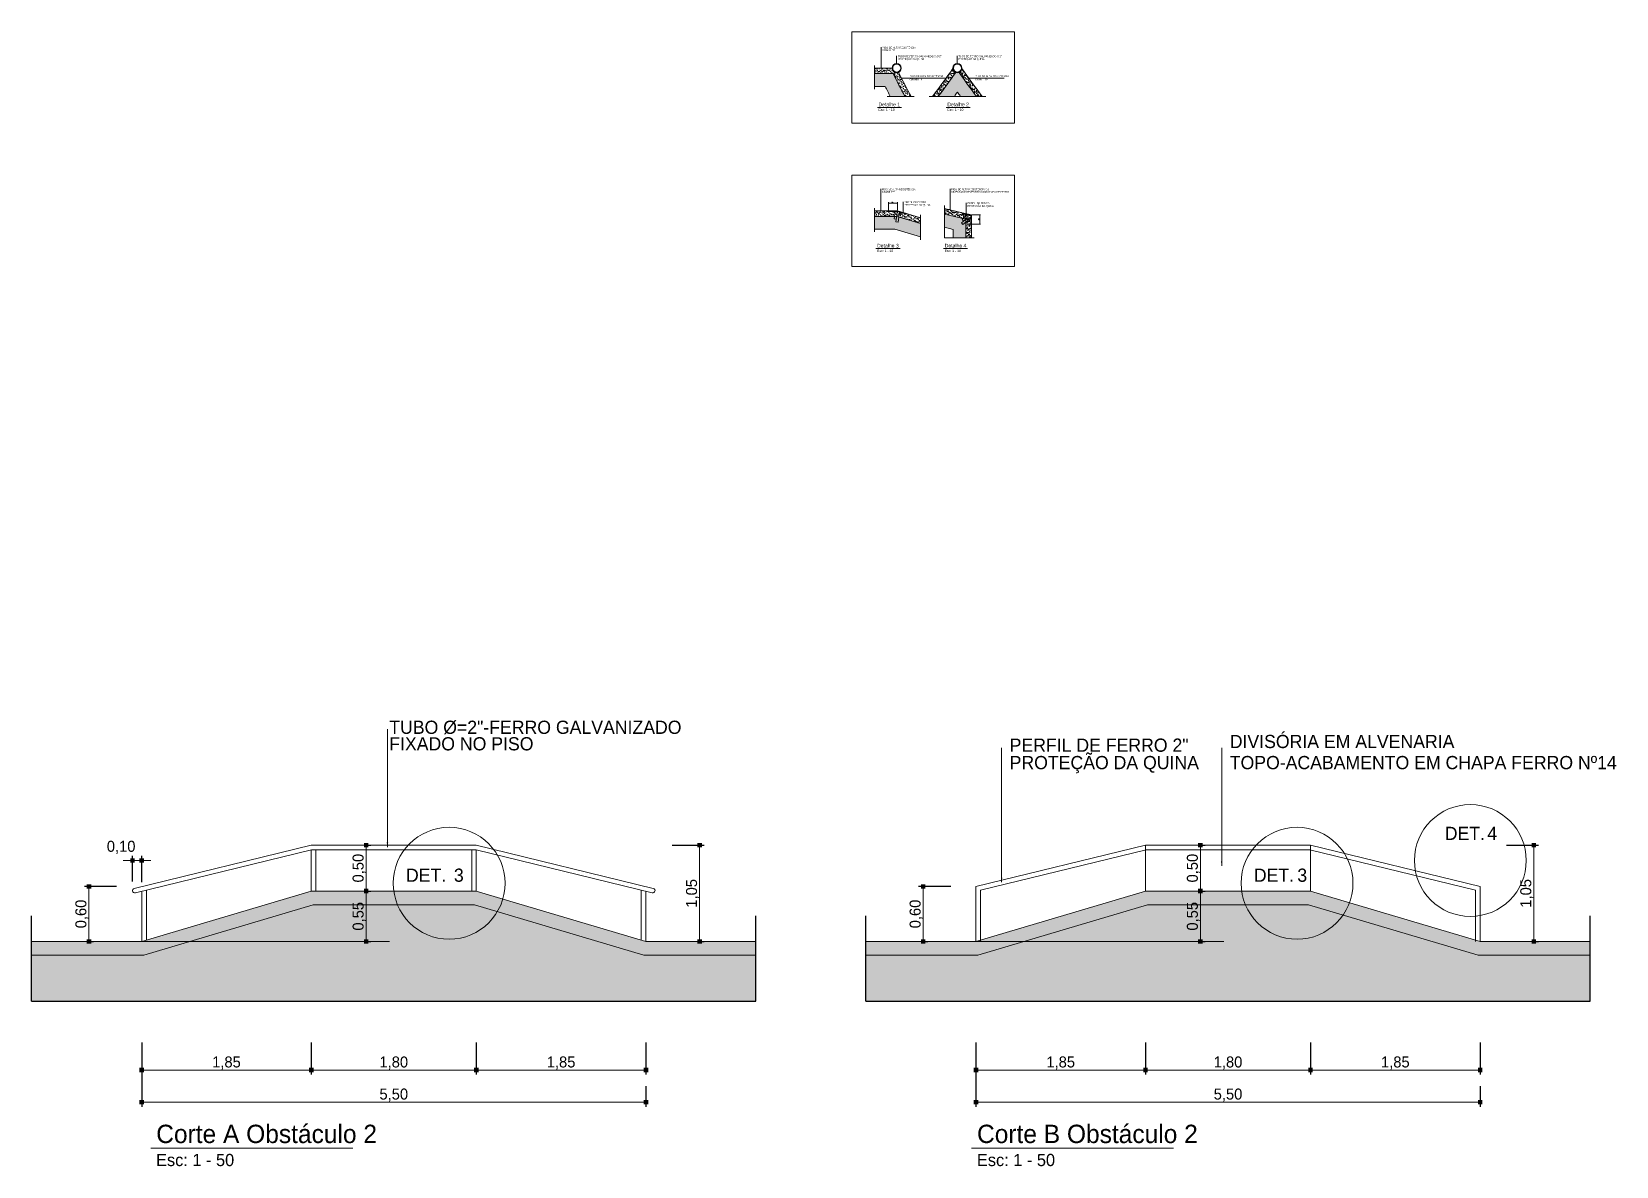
# Model space of a CAD drawing. Header units: millimetres. Extents: x 3006 to 6000, y 1661 to 3774.
# Drawn here: x 4133.04 to 4150.33, y 1912.71 to 1925.08 of the extents above; entities that cross this region are included whole.
import ezdxf

# ---------------------------------------------------------------- set-up
doc = ezdxf.new("R2010")
doc.units = ezdxf.units.MM
doc.header["$LTSCALE"] = 10
for name, color, linetype, lineweight in [('.10', 200, 'Continuous', 9), ('.10 ultra fina', 240, 'Continuous', 5), ('.15', 150, 'Continuous', 15), ('.30', 50, 'Continuous', 30), ('COTAS', 230, 'Continuous', 15)]:
    doc.layers.add(name, color=color, linetype=linetype, lineweight=lineweight)
doc.layers.add('.20 hachura', color=185, linetype='Continuous')
doc.layers.add('Escrita', color=34, linetype='Continuous')
doc.layers.add('Verde', color=7, linetype='Continuous', true_color=0x136734)
doc.styles.add('60-5', font='SIMPLEX.shx', dxfattribs={"height": 0.0075})
doc.styles.add('Texto Wilian', font='himalaya.ttf')
doc.dimstyles.new('Cota 1-75 Exter WMJ', dxfattribs={"dimtxt": 0.12, "dimasz": 0.05, "dimexe": 0.05, "dimexo": 0.1, "dimgap": 0.002, "dimtad": 1, "dimzin": 1, "dimtxsty": 'Texto Wilian', "dimblk": 'BOXFILLED', "dimcen": 2.5, "dimclrd": 230, "dimclre": 230, "dimclrt": 104, "dimazin": 0, "dimtfac": 1, "dimtix": 1, "dimtmove": 0, "dimatfit": 3, "dimfxl": 0.3, "dimfxlon": 1, "dimlwd": 20, "dimarcsym": 1})
pattern_1 = [(37.5, (3992.764727, 1820.6008), (-0.0009600188, 0.0293647942), [0, -0.0231648, 0, -0.025908, 0, -0.024765]), (7.5, (3992.764727, 1820.6008), (0.026971397, 0.043009506), [0, -0.0124968, 0, -0.0208788, 0, -0.008001]), (327.5, (3992.745981, 1820.6008), (0.0474595422, 8.6231e-05), [0, -0.00762, 0, -0.027432, 0, -0.035814]), (317.5, (3992.74598, 1820.6008), (0.045813387, 0.013375759), [0, -0.00381, 0, -0.0179832, 0, -0.020574])]

# ---------------------------------------------------------------- blocks, each defined once
blk = doc.blocks.new('_BoxFilled')
at = {"color": 0, "linetype": 'ByBlock', "lineweight": -2}
blk.add_line((-0.5, 0), (-1, 0), dxfattribs=at)
at = {"color": 0, "linetype": 'ByBlock'}
blk.add_solid([(-0.5, 0.5), (0.5, 0.5), (-0.5, -0.5), (0.5, -0.5)], dxfattribs=at)
blk = doc.blocks.new('*D659')
at = {"layer": 'COTAS', "color": 230, "lineweight": -2, "transparency": 16777216}
for p, q in [((4136.092, 1914.06), (4136.092, 1913.71)), ((4137.892, 1914.06), (4137.892, 1913.71))]:
    blk.add_line(p, q, dxfattribs=at)
at = {"layer": 'COTAS', "color": 230, "linetype": 'Continuous', "lineweight": 20, "transparency": 16777216}
blk.add_line((4136.142, 1913.76), (4137.842, 1913.76), dxfattribs=at)
at = {"layer": 'Defpoints', "color": 0, "transparency": 16777216}
for p in [(4136.092, 1915.712), (4137.892, 1915.712), (4137.892, 1913.76)]:
    blk.add_point(p, dxfattribs=at)
at = {"layer": 'COTAS', "color": 230, "lineweight": 20, "transparency": 16777216, "xscale": 0.05, "yscale": 0.05, "zscale": 0.05, "rotation": 180}
blk.add_blockref('_BoxFilled', (4136.092, 1913.76), dxfattribs=at)
at = {"layer": 'COTAS', "color": 230, "lineweight": 20, "transparency": 16777216, "xscale": 0.05, "yscale": 0.05, "zscale": 0.05}
blk.add_blockref('_BoxFilled', (4137.892, 1913.76), dxfattribs=at)
at = {"layer": 'COTAS', "color": 104, "transparency": 16777216, "insert": (4136.992, 1913.837), "char_height": 0.12, "attachment_point": 5, "style": 'Texto Wilian'}
blk.add_mtext('1,80', dxfattribs=at)
blk = doc.blocks.new('*D660')
at = {"layer": 'COTAS', "color": 230, "lineweight": -2, "transparency": 16777216}
for p, q in [((4134.242, 1914.06), (4134.242, 1913.71)), ((4136.092, 1914.06), (4136.092, 1913.71))]:
    blk.add_line(p, q, dxfattribs=at)
at = {"layer": 'COTAS', "color": 230, "linetype": 'Continuous', "lineweight": 20, "transparency": 16777216}
blk.add_line((4134.292, 1913.76), (4136.042, 1913.76), dxfattribs=at)
at = {"layer": 'Defpoints', "color": 0, "transparency": 16777216}
for p in [(4136.092, 1915.712), (4134.242, 1915.162), (4136.092, 1913.76)]:
    blk.add_point(p, dxfattribs=at)
at = {"layer": 'COTAS', "color": 230, "lineweight": 20, "transparency": 16777216, "xscale": 0.05, "yscale": 0.05, "zscale": 0.05, "rotation": 180}
blk.add_blockref('_BoxFilled', (4134.242, 1913.76), dxfattribs=at)
at = {"layer": 'COTAS', "color": 230, "lineweight": 20, "transparency": 16777216, "xscale": 0.05, "yscale": 0.05, "zscale": 0.05}
blk.add_blockref('_BoxFilled', (4136.092, 1913.76), dxfattribs=at)
at = {"layer": 'COTAS', "color": 104, "transparency": 16777216, "insert": (4135.167, 1913.837), "char_height": 0.12, "attachment_point": 5, "style": 'Texto Wilian'}
blk.add_mtext('1,85', dxfattribs=at)
blk = doc.blocks.new('*D661')
at = {"layer": 'COTAS', "color": 230, "lineweight": -2, "transparency": 16777216}
for p, q in [((4137.892, 1914.06), (4137.892, 1913.71)), ((4139.742, 1914.06), (4139.742, 1913.71))]:
    blk.add_line(p, q, dxfattribs=at)
at = {"layer": 'COTAS', "color": 230, "linetype": 'Continuous', "lineweight": 20, "transparency": 16777216}
blk.add_line((4139.692, 1913.76), (4137.942, 1913.76), dxfattribs=at)
at = {"layer": 'Defpoints', "color": 0, "transparency": 16777216}
for p in [(4137.892, 1915.712), (4139.742, 1915.162), (4137.892, 1913.76)]:
    blk.add_point(p, dxfattribs=at)
at = {"layer": 'COTAS', "color": 230, "lineweight": 20, "transparency": 16777216, "xscale": 0.05, "yscale": 0.05, "zscale": 0.05, "rotation": 180}
blk.add_blockref('_BoxFilled', (4137.892, 1913.76), dxfattribs=at)
at = {"layer": 'COTAS', "color": 230, "lineweight": 20, "transparency": 16777216, "xscale": 0.05, "yscale": 0.05, "zscale": 0.05}
blk.add_blockref('_BoxFilled', (4139.742, 1913.76), dxfattribs=at)
at = {"layer": 'COTAS', "color": 104, "transparency": 16777216, "insert": (4138.817, 1913.837), "char_height": 0.12, "attachment_point": 5, "style": 'Texto Wilian'}
blk.add_mtext('1,85', dxfattribs=at)
blk = doc.blocks.new('*D662')
at = {"layer": 'COTAS', "color": 230, "lineweight": -2, "transparency": 16777216}
for p, q in [((4134.242, 1913.71), (4134.242, 1913.36)), ((4139.742, 1913.585), (4139.742, 1913.36))]:
    blk.add_line(p, q, dxfattribs=at)
at = {"layer": 'COTAS', "color": 230, "linetype": 'Continuous', "lineweight": 20, "transparency": 16777216}
blk.add_line((4134.292, 1913.41), (4139.692, 1913.41), dxfattribs=at)
at = {"layer": 'Defpoints', "color": 0, "transparency": 16777216}
for p in [(4134.242, 1915.162), (4139.742, 1913.685), (4139.742, 1913.41)]:
    blk.add_point(p, dxfattribs=at)
at = {"layer": 'COTAS', "color": 230, "lineweight": 20, "transparency": 16777216, "xscale": 0.05, "yscale": 0.05, "zscale": 0.05, "rotation": 180}
blk.add_blockref('_BoxFilled', (4134.242, 1913.41), dxfattribs=at)
at = {"layer": 'COTAS', "color": 230, "lineweight": 20, "transparency": 16777216, "xscale": 0.05, "yscale": 0.05, "zscale": 0.05}
blk.add_blockref('_BoxFilled', (4139.742, 1913.41), dxfattribs=at)
at = {"layer": 'COTAS', "color": 104, "transparency": 16777216, "insert": (4136.992, 1913.487), "char_height": 0.12, "attachment_point": 5, "style": 'Texto Wilian'}
blk.add_mtext('5,50', dxfattribs=at)
blk = doc.blocks.new('*D663')
at = {"layer": 'COTAS', "color": 230, "lineweight": -2, "transparency": 16777216}
for p, q in [((4133.967, 1915.762), (4133.617, 1915.762)), ((4133.667, 1915.162), (4133.717, 1915.162))]:
    blk.add_line(p, q, dxfattribs=at)
at = {"layer": 'COTAS', "color": 230, "linetype": 'Continuous', "lineweight": 20, "transparency": 16777216}
blk.add_line((4133.667, 1915.212), (4133.667, 1915.712), dxfattribs=at)
at = {"layer": 'Defpoints', "color": 0, "transparency": 16777216}
for p in [(4133.667, 1915.762), (4134.242, 1915.762), (4133.667, 1915.162)]:
    blk.add_point(p, dxfattribs=at)
at = {"layer": 'COTAS', "color": 230, "lineweight": 20, "transparency": 16777216, "xscale": 0.05, "yscale": 0.05, "zscale": 0.05}
for p, rotation in [((4133.667, 1915.762), 90), ((4133.667, 1915.162), 270)]:
    blk.add_blockref('_BoxFilled', p, dxfattribs=dict(at, rotation=rotation))
at = {"layer": 'COTAS', "color": 104, "transparency": 16777216, "insert": (4133.59, 1915.462), "char_height": 0.12, "attachment_point": 5, "rotation": 90, "style": 'Texto Wilian'}
blk.add_mtext('0,60', dxfattribs=at)
blk = doc.blocks.new('*D664')
at = {"layer": 'COTAS', "color": 230, "lineweight": -2, "transparency": 16777216}
for p, q in [((4136.691, 1916.212), (4136.741, 1916.212)), ((4136.691, 1915.712), (4136.741, 1915.712))]:
    blk.add_line(p, q, dxfattribs=at)
at = {"layer": 'COTAS', "color": 230, "linetype": 'Continuous', "lineweight": 20, "transparency": 16777216}
blk.add_line((4136.691, 1915.762), (4136.691, 1916.162), dxfattribs=at)
at = {"layer": 'Defpoints', "color": 0, "transparency": 16777216}
for p in [(4136.691, 1916.212), (4136.691, 1916.212), (4136.691, 1915.712)]:
    blk.add_point(p, dxfattribs=at)
at = {"layer": 'COTAS', "color": 230, "lineweight": 20, "transparency": 16777216, "xscale": 0.05, "yscale": 0.05, "zscale": 0.05}
for p, rotation in [((4136.691, 1916.212), 90), ((4136.691, 1915.712), 270)]:
    blk.add_blockref('_BoxFilled', p, dxfattribs=dict(at, rotation=rotation))
at = {"layer": 'COTAS', "color": 104, "transparency": 16777216, "insert": (4136.614, 1915.962), "char_height": 0.12, "attachment_point": 5, "rotation": 90, "style": 'Texto Wilian'}
blk.add_mtext('0,50', dxfattribs=at)
blk = doc.blocks.new('*D665')
at = {"layer": 'COTAS', "color": 230, "lineweight": -2, "transparency": 16777216}
for p, q in [((4136.691, 1915.712), (4136.741, 1915.712)), ((4136.691, 1915.162), (4136.741, 1915.162))]:
    blk.add_line(p, q, dxfattribs=at)
at = {"layer": 'COTAS', "color": 230, "linetype": 'Continuous', "lineweight": 20, "transparency": 16777216}
blk.add_line((4136.691, 1915.662), (4136.691, 1915.212), dxfattribs=at)
at = {"layer": 'Defpoints', "color": 0, "transparency": 16777216}
for p in [(4136.691, 1915.712), (4136.691, 1915.162), (4136.691, 1915.162)]:
    blk.add_point(p, dxfattribs=at)
at = {"layer": 'COTAS', "color": 230, "lineweight": 20, "transparency": 16777216, "xscale": 0.05, "yscale": 0.05, "zscale": 0.05}
for p, rotation in [((4136.691, 1915.712), 90), ((4136.691, 1915.162), 270)]:
    blk.add_blockref('_BoxFilled', p, dxfattribs=dict(at, rotation=rotation))
at = {"layer": 'COTAS', "color": 104, "transparency": 16777216, "insert": (4136.614, 1915.437), "char_height": 0.12, "attachment_point": 5, "rotation": 90, "style": 'Texto Wilian'}
blk.add_mtext('0,55', dxfattribs=at)
blk = doc.blocks.new('*D666')
at = {"layer": 'COTAS', "color": 230, "lineweight": -2, "transparency": 16777216}
for p, q in [((4140.028, 1916.212), (4140.378, 1916.212)), ((4140.328, 1915.162), (4140.378, 1915.162))]:
    blk.add_line(p, q, dxfattribs=at)
at = {"layer": 'COTAS', "color": 230, "linetype": 'Continuous', "lineweight": 20, "transparency": 16777216}
blk.add_line((4140.328, 1916.162), (4140.328, 1915.212), dxfattribs=at)
at = {"layer": 'Defpoints', "color": 0, "transparency": 16777216}
for p in [(4138.267, 1916.212), (4140.328, 1915.162), (4140.328, 1915.162)]:
    blk.add_point(p, dxfattribs=at)
at = {"layer": 'COTAS', "color": 230, "lineweight": 20, "transparency": 16777216, "xscale": 0.05, "yscale": 0.05, "zscale": 0.05}
for p, rotation in [((4140.328, 1916.212), 90), ((4140.328, 1915.162), 270)]:
    blk.add_blockref('_BoxFilled', p, dxfattribs=dict(at, rotation=rotation))
at = {"layer": 'COTAS', "color": 104, "transparency": 16777216, "insert": (4140.251, 1915.687), "char_height": 0.12, "attachment_point": 5, "rotation": 90, "style": 'Texto Wilian'}
blk.add_mtext('1,05', dxfattribs=at)
blk = doc.blocks.new('*D667')
at = {"layer": 'COTAS', "color": 230, "linetype": 'Continuous', "lineweight": 20, "transparency": 16777216}
for p, q in [((4134.092, 1916.045), (4134.042, 1916.045)), ((4134.142, 1916.045), (4134.242, 1916.045)), ((4134.292, 1916.045), (4134.342, 1916.045))]:
    blk.add_line(p, q, dxfattribs=at)
at = {"layer": 'COTAS', "color": 230, "lineweight": -2, "transparency": 16777216}
for p, q in [((4134.142, 1915.817), (4134.142, 1916.095)), ((4134.242, 1915.81), (4134.242, 1916.095))]:
    blk.add_line(p, q, dxfattribs=at)
at = {"layer": 'Defpoints', "color": 0, "transparency": 16777216}
for p in [(4134.242, 1916.045), (4134.142, 1915.717), (4134.242, 1915.71)]:
    blk.add_point(p, dxfattribs=at)
at = {"layer": 'COTAS', "color": 230, "lineweight": 20, "transparency": 16777216, "xscale": 0.05, "yscale": 0.05, "zscale": 0.05}
blk.add_blockref('_BoxFilled', (4134.142, 1916.045), dxfattribs=at)
at = {"layer": 'COTAS', "color": 230, "lineweight": 20, "transparency": 16777216, "xscale": 0.05, "yscale": 0.05, "zscale": 0.05, "rotation": 180}
blk.add_blockref('_BoxFilled', (4134.242, 1916.045), dxfattribs=at)
at = {"layer": 'COTAS', "color": 104, "transparency": 16777216, "insert": (4134.018, 1916.189), "char_height": 0.12, "attachment_point": 5, "style": 'Texto Wilian'}
blk.add_mtext('0,10', dxfattribs=at)
blk = doc.blocks.new('*D668')
at = {"layer": 'COTAS', "color": 230, "lineweight": -2, "transparency": 16777216}
for p, q in [((4145.192, 1914.06), (4145.192, 1913.71)), ((4146.992, 1914.06), (4146.992, 1913.71))]:
    blk.add_line(p, q, dxfattribs=at)
at = {"layer": 'COTAS', "color": 230, "linetype": 'Continuous', "lineweight": 20, "transparency": 16777216}
blk.add_line((4145.242, 1913.76), (4146.942, 1913.76), dxfattribs=at)
at = {"layer": 'Defpoints', "color": 0, "transparency": 16777216}
for p in [(4145.192, 1915.712), (4146.992, 1915.712), (4146.992, 1913.76)]:
    blk.add_point(p, dxfattribs=at)
at = {"layer": 'COTAS', "color": 230, "lineweight": 20, "transparency": 16777216, "xscale": 0.05, "yscale": 0.05, "zscale": 0.05, "rotation": 180}
blk.add_blockref('_BoxFilled', (4145.192, 1913.76), dxfattribs=at)
at = {"layer": 'COTAS', "color": 230, "lineweight": 20, "transparency": 16777216, "xscale": 0.05, "yscale": 0.05, "zscale": 0.05}
blk.add_blockref('_BoxFilled', (4146.992, 1913.76), dxfattribs=at)
at = {"layer": 'COTAS', "color": 104, "transparency": 16777216, "insert": (4146.092, 1913.837), "char_height": 0.12, "attachment_point": 5, "style": 'Texto Wilian'}
blk.add_mtext('1,80', dxfattribs=at)
blk = doc.blocks.new('*D669')
at = {"layer": 'COTAS', "color": 230, "lineweight": -2, "transparency": 16777216}
for p, q in [((4143.342, 1914.06), (4143.342, 1913.71)), ((4145.192, 1914.06), (4145.192, 1913.71))]:
    blk.add_line(p, q, dxfattribs=at)
at = {"layer": 'COTAS', "color": 230, "linetype": 'Continuous', "lineweight": 20, "transparency": 16777216}
blk.add_line((4143.392, 1913.76), (4145.142, 1913.76), dxfattribs=at)
at = {"layer": 'Defpoints', "color": 0, "transparency": 16777216}
for p in [(4145.192, 1915.712), (4143.342, 1915.162), (4145.192, 1913.76)]:
    blk.add_point(p, dxfattribs=at)
at = {"layer": 'COTAS', "color": 230, "lineweight": 20, "transparency": 16777216, "xscale": 0.05, "yscale": 0.05, "zscale": 0.05, "rotation": 180}
blk.add_blockref('_BoxFilled', (4143.342, 1913.76), dxfattribs=at)
at = {"layer": 'COTAS', "color": 230, "lineweight": 20, "transparency": 16777216, "xscale": 0.05, "yscale": 0.05, "zscale": 0.05}
blk.add_blockref('_BoxFilled', (4145.192, 1913.76), dxfattribs=at)
at = {"layer": 'COTAS', "color": 104, "transparency": 16777216, "insert": (4144.267, 1913.837), "char_height": 0.12, "attachment_point": 5, "style": 'Texto Wilian'}
blk.add_mtext('1,85', dxfattribs=at)
blk = doc.blocks.new('*D670')
at = {"layer": 'COTAS', "color": 230, "lineweight": -2, "transparency": 16777216}
for p, q in [((4146.992, 1914.06), (4146.992, 1913.71)), ((4148.842, 1914.06), (4148.842, 1913.71))]:
    blk.add_line(p, q, dxfattribs=at)
at = {"layer": 'COTAS', "color": 230, "linetype": 'Continuous', "lineweight": 20, "transparency": 16777216}
blk.add_line((4148.792, 1913.76), (4147.042, 1913.76), dxfattribs=at)
at = {"layer": 'Defpoints', "color": 0, "transparency": 16777216}
for p in [(4146.992, 1915.712), (4148.842, 1915.162), (4146.992, 1913.76)]:
    blk.add_point(p, dxfattribs=at)
at = {"layer": 'COTAS', "color": 230, "lineweight": 20, "transparency": 16777216, "xscale": 0.05, "yscale": 0.05, "zscale": 0.05, "rotation": 180}
blk.add_blockref('_BoxFilled', (4146.992, 1913.76), dxfattribs=at)
at = {"layer": 'COTAS', "color": 230, "lineweight": 20, "transparency": 16777216, "xscale": 0.05, "yscale": 0.05, "zscale": 0.05}
blk.add_blockref('_BoxFilled', (4148.842, 1913.76), dxfattribs=at)
at = {"layer": 'COTAS', "color": 104, "transparency": 16777216, "insert": (4147.917, 1913.837), "char_height": 0.12, "attachment_point": 5, "style": 'Texto Wilian'}
blk.add_mtext('1,85', dxfattribs=at)
blk = doc.blocks.new('*D671')
at = {"layer": 'COTAS', "color": 230, "lineweight": -2, "transparency": 16777216}
for p, q in [((4143.342, 1913.71), (4143.342, 1913.36)), ((4148.842, 1913.585), (4148.842, 1913.36))]:
    blk.add_line(p, q, dxfattribs=at)
at = {"layer": 'COTAS', "color": 230, "linetype": 'Continuous', "lineweight": 20, "transparency": 16777216}
blk.add_line((4143.392, 1913.41), (4148.792, 1913.41), dxfattribs=at)
at = {"layer": 'Defpoints', "color": 0, "transparency": 16777216}
for p in [(4143.342, 1915.162), (4148.842, 1913.685), (4148.842, 1913.41)]:
    blk.add_point(p, dxfattribs=at)
at = {"layer": 'COTAS', "color": 230, "lineweight": 20, "transparency": 16777216, "xscale": 0.05, "yscale": 0.05, "zscale": 0.05, "rotation": 180}
blk.add_blockref('_BoxFilled', (4143.342, 1913.41), dxfattribs=at)
at = {"layer": 'COTAS', "color": 230, "lineweight": 20, "transparency": 16777216, "xscale": 0.05, "yscale": 0.05, "zscale": 0.05}
blk.add_blockref('_BoxFilled', (4148.842, 1913.41), dxfattribs=at)
at = {"layer": 'COTAS', "color": 104, "transparency": 16777216, "insert": (4146.092, 1913.487), "char_height": 0.12, "attachment_point": 5, "style": 'Texto Wilian'}
blk.add_mtext('5,50', dxfattribs=at)
blk = doc.blocks.new('*D672')
at = {"layer": 'COTAS', "color": 230, "lineweight": -2, "transparency": 16777216}
for p, q in [((4143.067, 1915.762), (4142.717, 1915.762)), ((4142.767, 1915.162), (4142.817, 1915.162))]:
    blk.add_line(p, q, dxfattribs=at)
at = {"layer": 'COTAS', "color": 230, "linetype": 'Continuous', "lineweight": 20, "transparency": 16777216}
blk.add_line((4142.767, 1915.212), (4142.767, 1915.712), dxfattribs=at)
at = {"layer": 'Defpoints', "color": 0, "transparency": 16777216}
for p in [(4142.767, 1915.762), (4143.342, 1915.762), (4142.767, 1915.162)]:
    blk.add_point(p, dxfattribs=at)
at = {"layer": 'COTAS', "color": 230, "lineweight": 20, "transparency": 16777216, "xscale": 0.05, "yscale": 0.05, "zscale": 0.05}
for p, rotation in [((4142.767, 1915.762), 90), ((4142.767, 1915.162), 270)]:
    blk.add_blockref('_BoxFilled', p, dxfattribs=dict(at, rotation=rotation))
at = {"layer": 'COTAS', "color": 104, "transparency": 16777216, "insert": (4142.69, 1915.462), "char_height": 0.12, "attachment_point": 5, "rotation": 90, "style": 'Texto Wilian'}
blk.add_mtext('0,60', dxfattribs=at)
blk = doc.blocks.new('*D673')
at = {"layer": 'COTAS', "color": 230, "lineweight": -2, "transparency": 16777216}
for p, q in [((4145.791, 1916.212), (4145.841, 1916.212)), ((4145.791, 1915.712), (4145.841, 1915.712))]:
    blk.add_line(p, q, dxfattribs=at)
at = {"layer": 'COTAS', "color": 230, "linetype": 'Continuous', "lineweight": 20, "transparency": 16777216}
blk.add_line((4145.791, 1915.762), (4145.791, 1916.162), dxfattribs=at)
at = {"layer": 'Defpoints', "color": 0, "transparency": 16777216}
for p in [(4145.791, 1916.212), (4145.791, 1916.212), (4145.791, 1915.712)]:
    blk.add_point(p, dxfattribs=at)
at = {"layer": 'COTAS', "color": 230, "lineweight": 20, "transparency": 16777216, "xscale": 0.05, "yscale": 0.05, "zscale": 0.05}
for p, rotation in [((4145.791, 1916.212), 90), ((4145.791, 1915.712), 270)]:
    blk.add_blockref('_BoxFilled', p, dxfattribs=dict(at, rotation=rotation))
at = {"layer": 'COTAS', "color": 104, "transparency": 16777216, "insert": (4145.714, 1915.962), "char_height": 0.12, "attachment_point": 5, "rotation": 90, "style": 'Texto Wilian'}
blk.add_mtext('0,50', dxfattribs=at)
blk = doc.blocks.new('*D674')
at = {"layer": 'COTAS', "color": 230, "lineweight": -2, "transparency": 16777216}
for p, q in [((4145.791, 1915.712), (4145.841, 1915.712)), ((4145.791, 1915.162), (4145.841, 1915.162))]:
    blk.add_line(p, q, dxfattribs=at)
at = {"layer": 'COTAS', "color": 230, "linetype": 'Continuous', "lineweight": 20, "transparency": 16777216}
blk.add_line((4145.791, 1915.662), (4145.791, 1915.212), dxfattribs=at)
at = {"layer": 'Defpoints', "color": 0, "transparency": 16777216}
for p in [(4145.791, 1915.712), (4145.791, 1915.162), (4145.791, 1915.162)]:
    blk.add_point(p, dxfattribs=at)
at = {"layer": 'COTAS', "color": 230, "lineweight": 20, "transparency": 16777216, "xscale": 0.05, "yscale": 0.05, "zscale": 0.05}
for p, rotation in [((4145.791, 1915.712), 90), ((4145.791, 1915.162), 270)]:
    blk.add_blockref('_BoxFilled', p, dxfattribs=dict(at, rotation=rotation))
at = {"layer": 'COTAS', "color": 104, "transparency": 16777216, "insert": (4145.714, 1915.437), "char_height": 0.12, "attachment_point": 5, "rotation": 90, "style": 'Texto Wilian'}
blk.add_mtext('0,55', dxfattribs=at)
blk = doc.blocks.new('*D675')
at = {"layer": 'COTAS', "color": 230, "lineweight": -2, "transparency": 16777216}
for p, q in [((4149.128, 1916.212), (4149.478, 1916.212)), ((4149.428, 1915.162), (4149.478, 1915.162))]:
    blk.add_line(p, q, dxfattribs=at)
at = {"layer": 'COTAS', "color": 230, "linetype": 'Continuous', "lineweight": 20, "transparency": 16777216}
blk.add_line((4149.428, 1916.162), (4149.428, 1915.212), dxfattribs=at)
at = {"layer": 'Defpoints', "color": 0, "transparency": 16777216}
for p in [(4146.992, 1916.212), (4149.428, 1915.162), (4149.428, 1915.162)]:
    blk.add_point(p, dxfattribs=at)
at = {"layer": 'COTAS', "color": 230, "lineweight": 20, "transparency": 16777216, "xscale": 0.05, "yscale": 0.05, "zscale": 0.05}
for p, rotation in [((4149.428, 1916.212), 90), ((4149.428, 1915.162), 270)]:
    blk.add_blockref('_BoxFilled', p, dxfattribs=dict(at, rotation=rotation))
at = {"layer": 'COTAS', "color": 104, "transparency": 16777216, "insert": (4149.351, 1915.687), "char_height": 0.12, "attachment_point": 5, "rotation": 90, "style": 'Texto Wilian'}
blk.add_mtext('1,05', dxfattribs=at)
blk = doc.blocks.new('_Dot')
at = {"color": 0, "linetype": 'ByBlock', "lineweight": -2}
blk.add_line((-0.5, 0), (-1, 0), dxfattribs=at)
at = {"color": 0, "linetype": 'ByBlock', "const_width": 0.5}
blk.add_lwpolyline([(-0.25, 0, 1), (0.25, 0, 1)], format="xyb", close=True, dxfattribs=at)

msp = doc.modelspace()

# ---------------------------------------------------------------- hatches: boundary and pattern name
at = {"layer": '.10 ultra fina', "lineweight": 5}
h = msp.add_hatch(dxfattribs=at)
h.set_pattern_fill('AR-SAND', color=240, scale=0.0006, style=0)
h.set_pattern_definition(pattern_1)
h.paths.add_polyline_path([(4142.499, 1924.641, -0.55092), (4142.428, 1924.686), (4142.236, 1924.686), (4142.236, 1924.626), (4142.44, 1924.626, 0.013773), (4142.567, 1924.378), (4142.635, 1924.378, -0.014807)])
h = msp.add_hatch(dxfattribs=at)
h.set_pattern_fill('AR-SAND', color=240, scale=0.0006, style=0)
h.set_pattern_definition([(37.5, (3991.0348, 1820.6008), (-0.0009600188, 0.0293647942), [0, -0.0231648, 0, -0.025908, 0, -0.024765]), (7.5, (3991.0348, 1820.6008), (0.026971397, 0.043009506), [0, -0.0124968, 0, -0.0208788, 0, -0.008001]), (327.5, (3991.016055, 1820.6008), (0.0474595422, 8.6231e-05), [0, -0.00762, 0, -0.027432, 0, -0.035814]), (317.5, (3991.016055, 1820.6008), (0.045813387, 0.013375759), [0, -0.00381, 0, -0.0179832, 0, -0.020574])])
h.paths.add_polyline_path([(4143.122, 1924.64, -0.286067), (4143.09, 1924.682, -0.014235), (4142.869, 1924.378), (4142.932, 1924.378, 0.012137)])
h.paths.add_polyline_path([(4143.19, 1924.682, -0.286067), (4143.158, 1924.64, 0.012137), (4143.348, 1924.378), (4143.411, 1924.378, -0.014235)])
h = msp.add_hatch(dxfattribs=at)
h.set_pattern_fill('AR-SAND', color=240, scale=0.0006, style=0)
h.set_pattern_definition(pattern_1)
h.paths.add_polyline_path([(4142.461, 1923.123), (4142.387, 1923.123), (4142.387, 1923.129), (4142.236, 1923.129), (4142.236, 1923.069), (4142.453, 1923.069)])
h.paths.add_polyline_path([(4142.51, 1923.115), (4142.486, 1923.123), (4142.461, 1923.123), (4142.453, 1923.069), (4142.478, 1923.069), (4142.502, 1923.061)])
h.paths.add_polyline_path([(4142.583, 1923.1), (4142.581, 1923.094), (4142.51, 1923.115), (4142.502, 1923.061), (4142.736, 1922.992), (4142.736, 1923.055)])
h = msp.add_hatch(dxfattribs=at)
h.set_pattern_fill('AR-SAND', color=240, scale=0.0006, style=0)
h.set_pattern_definition([(37.5, (3992.632944, 1820.556736), (-0.0009600188, 0.0293647942), [0, -0.0231648, 0, -0.025908, 0, -0.024765]), (7.5, (3992.632944, 1820.556736), (0.026971397, 0.043009506), [0, -0.0124968, 0, -0.0208788, 0, -0.008001]), (327.5, (3992.6142, 1820.556736), (0.0474595422, 8.6231e-05), [0, -0.00762, 0, -0.027432, 0, -0.035814]), (317.5, (3992.6142, 1820.556736), (0.045813387, 0.013375759), [0, -0.00381, 0, -0.0179832, 0, -0.020574])])
h.paths.add_polyline_path([(4143.191, 1923.103), (4143.193, 1923.109), (4143, 1923.156), (4143, 1923.094), (4143.201, 1923.045), (4143.254, 1923.088)])
h.paths.add_polyline_path([(4143.287, 1923.08), (4143.254, 1923.088), (4143.201, 1923.045), (4143.233, 1923.037), (4143.233, 1922.835), (4143.293, 1922.835), (4143.293, 1922.985), (4143.287, 1922.985)])
at = {"layer": '.20 hachura'}
for points in [[(4142.44, 1924.626), (4142.236, 1924.626), (4142.236, 1924.486), (4142.352, 1924.486, 0.005841), (4142.408, 1924.378), (4142.567, 1924.378, -0.013773)], [(4142.932, 1924.378), (4143.107, 1924.378, 0.00206), (4143.14, 1924.423, 0.00206), (4143.173, 1924.378), (4143.348, 1924.378, -0.012137), (4143.158, 1924.64, -0.190611), (4143.122, 1924.64, -0.012137)], [(4137.892, 1915.712), (4136.092, 1915.712), (4134.242, 1915.162), (4133.042, 1915.162), (4133.042, 1915.012), (4134.264, 1915.012), (4136.114, 1915.562), (4137.871, 1915.562), (4139.721, 1915.012), (4140.942, 1915.012), (4140.942, 1915.162), (4139.742, 1915.162)], [(4146.992, 1915.712), (4145.192, 1915.712), (4143.342, 1915.162), (4142.142, 1915.162), (4142.142, 1915.012), (4143.364, 1915.012), (4145.214, 1915.562), (4146.971, 1915.562), (4148.821, 1915.012), (4150.042, 1915.012), (4150.042, 1915.162), (4148.842, 1915.162)], [(4140.942, 1915.012), (4139.721, 1915.012), (4137.871, 1915.562), (4136.114, 1915.562), (4134.264, 1915.012), (4133.042, 1915.012), (4133.042, 1914.512), (4140.942, 1914.512)], [(4146.971, 1915.562), (4145.214, 1915.562), (4143.364, 1915.012), (4142.142, 1915.012), (4142.142, 1914.512), (4150.042, 1914.512), (4150.042, 1915.012), (4148.821, 1915.012)]]:
    msp.add_hatch(color=185, dxfattribs=at).paths.add_polyline_path(points)
h = msp.add_hatch(color=185, dxfattribs=at)
h.paths.add_polyline_path([(4142.736, 1922.992), (4142.502, 1923.061), (4142.494, 1923.005), (4142.469, 1923.009), (4142.474, 1923.04), (4142.449, 1923.044), (4142.453, 1923.069), (4142.236, 1923.069), (4142.236, 1922.929), (4142.458, 1922.929), (4142.736, 1922.846)])
h.paths.add_polyline_path([(4142.502, 1923.061), (4142.478, 1923.069), (4142.469, 1923.009), (4142.494, 1923.005)], flags=17)
h.paths.add_polyline_path([(4142.478, 1923.069), (4142.453, 1923.069), (4142.449, 1923.044), (4142.474, 1923.04)], flags=17)
h = msp.add_hatch(color=185, dxfattribs=at)
h.paths.add_polyline_path([(4143.207, 1923.018), (4143.192, 1923.038), (4143.201, 1923.045), (4143, 1923.094), (4143, 1922.95), (4143.093, 1922.927), (4143.093, 1922.835), (4143.233, 1922.835), (4143.233, 1923.007), (4143.198, 1922.979), (4143.183, 1922.999)])
h.paths.add_polyline_path([(4143.233, 1923.007), (4143.233, 1923.037), (4143.231, 1923.038), (4143.183, 1922.999), (4143.198, 1922.979)], flags=17)
h.paths.add_polyline_path([(4143.231, 1923.038), (4143.201, 1923.045), (4143.192, 1923.038), (4143.207, 1923.018)], flags=17)

# ---------------------------------------------------------------- linework, layer by layer
at = {"layer": '.10', "color": 200, "lineweight": 9}
for p, q in [((4142.428, 1924.686), (4142.236, 1924.686)), ((4142.44, 1924.626), (4142.236, 1924.626)), ((4142.352, 1924.486), (4142.236, 1924.486)), ((4142.236, 1923.129), (4142.387, 1923.129)), ((4143, 1923.156), (4143.193, 1923.109)), ((4142.236, 1923.069), (4142.478, 1923.069)), ((4142.736, 1922.992), (4142.478, 1923.069)), ((4142.736, 1923.055), (4142.583, 1923.1)), ((4143, 1923.094), (4143.233, 1923.037)), ((4143, 1922.95), (4143.093, 1922.927)), ((4143.233, 1922.835), (4143.233, 1923.037)), ((4143.293, 1922.835), (4143.293, 1922.985)), ((4142.236, 1922.929), (4142.458, 1922.929)), ((4142.736, 1922.846), (4142.458, 1922.929)), ((4143.093, 1922.835), (4143.093, 1922.927)), ((4134.242, 1915.162), (4136.092, 1915.712)), ((4136.092, 1915.712), (4137.892, 1915.712)), ((4139.742, 1915.162), (4137.892, 1915.712)), ((4143.342, 1915.162), (4145.192, 1915.712)), ((4145.192, 1915.712), (4146.992, 1915.712)), ((4148.842, 1915.162), (4146.992, 1915.712)), ((4134.264, 1915.012), (4136.114, 1915.562)), ((4136.114, 1915.562), (4137.871, 1915.562)), ((4139.721, 1915.012), (4137.871, 1915.562)), ((4143.364, 1915.012), (4145.214, 1915.562)), ((4145.214, 1915.562), (4146.971, 1915.562)), ((4148.821, 1915.012), (4146.971, 1915.562)), ((4133.042, 1915.162), (4134.242, 1915.162)), ((4133.042, 1915.012), (4134.264, 1915.012)), ((4139.721, 1915.012), (4140.942, 1915.012)), ((4139.742, 1915.162), (4140.942, 1915.162)), ((4142.142, 1915.162), (4143.342, 1915.162)), ((4142.142, 1915.012), (4143.364, 1915.012)), ((4148.821, 1915.012), (4150.042, 1915.012)), ((4148.842, 1915.162), (4150.042, 1915.162))]:
    msp.add_line(p, q, dxfattribs=at)
for centre, radius, start, end in [((4137.64, 1928.417), 6.607, 322.3151, 325.5772), ((4148.64, 1928.417), 6.607, 214.4228, 217.6849), ((4147.005, 1926.808), 5.06, 205.5511, 208.7075), ((4147.005, 1926.808), 5, 205.6914, 209.0848), ((4137.64, 1928.417), 6.657, 322.6468, 325.4284), ((4148.64, 1928.417), 6.657, 214.5716, 217.3532), ((4147.005, 1926.808), 5.2, 206.5274, 207.8661), ((4137.64, 1928.417), 6.797, 323.5422, 324.0143), ((4148.64, 1928.417), 6.797, 215.9857, 216.4578)]:
    msp.add_arc(centre, radius, start, end, dxfattribs=at)
at = {"layer": '.10 ultra fina', "color": 240, "lineweight": 5}
for p, q in [((4142.236, 1924.716), (4142.236, 1924.456)), ((4142.67, 1924.378), (4142.374, 1924.378)), ((4143.449, 1924.378), (4142.831, 1924.378)), ((4142.236, 1923.159), (4142.236, 1922.899)), ((4143, 1922.835), (4143, 1923.187)), ((4142.736, 1923.086), (4142.736, 1922.815)), ((4143, 1922.835), (4143.323, 1922.835))]:
    msp.add_line(p, q, dxfattribs=at)
for centre in [(4148.735, 1916.045), (4137.596, 1915.797), (4146.845, 1915.797)]:
    msp.add_circle(centre, 0.61, dxfattribs=at)
at = {"layer": '.15', "color": 150, "lineweight": 15}
for p, q in [((4134.161, 1915.741), (4136.092, 1916.212)), ((4136.092, 1916.212), (4137.892, 1916.212)), ((4139.823, 1915.741), (4137.892, 1916.212)), ((4143.342, 1915.762), (4145.192, 1916.212)), ((4145.192, 1916.212), (4146.992, 1916.212)), ((4145.192, 1916.212), (4146.992, 1916.212)), ((4145.192, 1915.712), (4145.192, 1916.212)), ((4146.992, 1915.712), (4146.992, 1916.212)), ((4146.992, 1916.212), (4148.842, 1915.762)), ((4134.173, 1915.693), (4136.095, 1916.161)), ((4136.092, 1915.712), (4136.092, 1916.16)), ((4136.095, 1916.161), (4137.89, 1916.161)), ((4136.143, 1915.712), (4136.143, 1916.161)), ((4137.842, 1915.712), (4137.842, 1916.161)), ((4139.811, 1915.693), (4137.89, 1916.161)), ((4137.892, 1915.712), (4137.892, 1916.161)), ((4143.392, 1915.723), (4145.198, 1916.162)), ((4145.198, 1916.162), (4146.986, 1916.162)), ((4146.986, 1916.162), (4148.792, 1915.723)), ((4134.242, 1915.162), (4134.242, 1915.71)), ((4134.293, 1915.177), (4134.293, 1915.722)), ((4139.692, 1915.177), (4139.692, 1915.722)), ((4139.742, 1915.162), (4139.742, 1915.71)), ((4143.342, 1915.162), (4143.342, 1915.762)), ((4143.392, 1915.162), (4143.392, 1915.723)), ((4148.792, 1915.162), (4148.792, 1915.723)), ((4148.842, 1915.162), (4148.842, 1915.762))]:
    msp.add_line(p, q, dxfattribs=at)
for points in [[(4141.987, 1925.083), (4143.763, 1925.083), (4143.763, 1924.087), (4141.987, 1924.087)], [(4141.987, 1923.52), (4143.763, 1923.52), (4143.763, 1922.524), (4141.987, 1922.524)]]:
    msp.add_lwpolyline(points, close=True, dxfattribs=at)
for centre, start, end in [((4134.167, 1915.717), 103.6939, 283.6939), ((4139.817, 1915.717), 256.3061, 76.3061)]:
    msp.add_arc(centre, 0.025, start, end, dxfattribs=at)
at = {"layer": '.30', "color": 50, "lineweight": 30}
for p, q in [((4133.042, 1914.512), (4133.042, 1915.44)), ((4140.942, 1914.512), (4140.942, 1915.44)), ((4142.142, 1914.512), (4142.142, 1915.44)), ((4150.042, 1914.512), (4150.042, 1915.44)), ((4133.042, 1914.512), (4140.942, 1914.512)), ((4142.142, 1914.512), (4150.042, 1914.512))]:
    msp.add_line(p, q, dxfattribs=at)
at = {"layer": 'COTAS', "color": 230}
for p, q in [((4142.387, 1923.136), (4142.387, 1923.225)), ((4142.391, 1923.215), (4142.483, 1923.215)), ((4142.487, 1923.136), (4142.487, 1923.225)), ((4143.3, 1923.085), (4143.393, 1923.085)), ((4143.3, 1922.985), (4143.393, 1922.985)), ((4143.383, 1923.081), (4143.383, 1922.989))]:
    msp.add_line(p, q, dxfattribs=at)
at = {"layer": 'COTAS'}
for p, q in [((4134.242, 1915.162), (4136.947, 1915.162)), ((4143.342, 1915.162), (4146.047, 1915.162))]:
    msp.add_line(p, q, dxfattribs=at)
at = {"layer": 'COTAS', "color": 230}
for points in [[(4142.308, 1924.688), (4142.308, 1924.914)], [(4142.477, 1924.738), (4142.477, 1924.82)], [(4143.137, 1924.738), (4143.137, 1924.82)], [(4142.532, 1924.577), (4142.918, 1924.577)], [(4143.014, 1924.577), (4142.918, 1924.577)], [(4143.266, 1924.577), (4143.651, 1924.577)], [(4142.304, 1923.13), (4142.304, 1923.369)], [(4143.06, 1923.143), (4143.06, 1923.369)], [(4142.547, 1923.112), (4142.547, 1923.229)], [(4143.237, 1923.1), (4143.237, 1923.218)]]:
    msp.add_lwpolyline(points, dxfattribs=at)
at = {"layer": 'Defpoints'}
msp.add_line((4142.142, 1914.512), (4142.142, 1915.44), dxfattribs=at)
at = {"layer": 'Verde', "color": 106, "lineweight": 9}
for p, q in [((4142.267, 1924.258), (4142.529, 1924.258)), ((4143.019, 1924.258), (4143.281, 1924.258)), ((4142.387, 1923.129), (4142.487, 1923.129)), ((4142.387, 1923.123), (4142.387, 1923.129)), ((4142.387, 1923.123), (4142.486, 1923.123)), ((4142.461, 1923.123), (4142.449, 1923.044)), ((4142.581, 1923.094), (4142.486, 1923.123)), ((4142.583, 1923.1), (4142.487, 1923.129)), ((4142.449, 1923.044), (4142.474, 1923.04)), ((4142.48, 1923.079), (4142.469, 1923.009)), ((4142.469, 1923.009), (4142.494, 1923.005)), ((4142.51, 1923.115), (4142.494, 1923.005)), ((4142.581, 1923.094), (4142.583, 1923.1)), ((4143.238, 1923.043), (4143.183, 1922.999)), ((4143.183, 1922.999), (4143.198, 1922.979)), ((4143.193, 1923.109), (4143.191, 1923.103)), ((4143.191, 1923.103), (4143.287, 1923.08)), ((4143.254, 1923.088), (4143.192, 1923.038)), ((4143.192, 1923.038), (4143.207, 1923.018)), ((4143.193, 1923.109), (4143.293, 1923.085)), ((4143.287, 1923.05), (4143.198, 1922.979)), ((4143.287, 1922.985), (4143.287, 1923.08)), ((4143.287, 1922.985), (4143.293, 1922.985)), ((4143.293, 1922.985), (4143.293, 1923.085)), ((4142.252, 1922.719), (4142.514, 1922.719)), ((4142.989, 1922.719), (4143.251, 1922.719)), ((4134.342, 1912.907), (4136.545, 1912.907)), ((4143.295, 1912.907), (4145.499, 1912.907))]:
    msp.add_line(p, q, dxfattribs=at)
for centre, radius in [((4142.478, 1924.686), 0.05), ((4142.478, 1924.686), 0.044), ((4143.14, 1924.686), 0.05), ((4143.14, 1924.686), 0.044)]:
    msp.add_circle(centre, radius, dxfattribs=at)

# ---------------------------------------------------------------- block references
at = {"layer": '.30', "color": 50, "lineweight": 30, "xscale": 0.0016, "yscale": 0.0016, "zscale": 0.0016, "rotation": 270}
msp.add_blockref('_Dot', (4143.06, 1923.141), dxfattribs=at)
at = {"layer": 'COTAS', "color": 230}
for p, xscale, yscale, zscale, rotation in [((4142.308, 1924.686), 0.0016, 0.0016, 0.0016, 270), ((4142.477, 1924.736), 0.0016, 0.0016, 0.0016, 270), ((4143.137, 1924.736), 0.0016, 0.0016, 0.0016, 270), ((4142.531, 1924.577), 0.0016, 0.0016, 0.0016, 180), ((4143.264, 1924.577), 0.0016, 0.0016, 0.0016, 180), ((4142.304, 1923.129), 0.0016, 0.0016, 0.0016, 270), ((4142.387, 1923.215), 0.004, 0.004, 0.004, 180), ((4142.547, 1923.11), 0.0016, 0.0016, 0.0016, 270), ((4143.237, 1923.099), 0.0016, 0.0016, 0.0016, 270), ((4143.383, 1923.085), 0.004, 0.004, 0.004, 90), ((4143.383, 1922.985), 0.004, 0.004, 0.004, 270)]:
    msp.add_blockref('_Dot', p, dxfattribs=dict(at, xscale=xscale, yscale=yscale, zscale=zscale, rotation=rotation))
for p, xscale, yscale, zscale in [((4143.016, 1924.577), 0.0016, 0.0016, 0.0016), ((4142.487, 1923.215), 0.004, 0.004, 0.004)]:
    msp.add_blockref('_Dot', p, dxfattribs=dict(at, xscale=xscale, yscale=yscale, zscale=zscale))

# ---------------------------------------------------------------- texts
at = {"layer": 'Escrita', "style": 'Texto Wilian'}
for s, height, p in [('GRANILITE', 0.0192, (4142.32, 1924.871)), ('PISO DE ALTA RESISTÊNCIA', 0.0192, (4142.321, 1924.899)), ('TUBO DE FERRO GALVANIZADO Ø 2"', 0.0192, (4142.492, 1924.805)), ('PROTEÇÃO DA QUINA ', 0.0192, (4142.492, 1924.776)), ('TUBO DE FERRO GALVANIZADO Ø 2"', 0.0192, (4143.151, 1924.805)), ('PROTEÇÃO DA QUINA ', 0.0192, (4143.151, 1924.776)), ('GRANILITE', 0.0192, (4142.618, 1924.552)), ('PISO DE ALTA RESISTÊNCIA', 0.0192, (4142.619, 1924.588)), ('GRANILITE', 0.0192, (4143.335, 1924.552)), ('PISO DE ALTA RESISTÊNCIA', 0.0192, (4143.336, 1924.588)), ('GRANILITE', 0.0192, (4142.316, 1923.326)), ('PISO DE ALTA RESISTÊNCIA', 0.0192, (4142.316, 1923.354)), ('CIMENTADO REVESTIDO COM CHAPA DE FERRO', 0.0192, (4143.072, 1923.326)), ('PISO DE ALTA RESISTÊNCIA OU', 0.0192, (4143.073, 1923.354)), ('PERFIL DE FERRO', 0.0192, (4142.561, 1923.214)), ('PROTEÇÃO DA QUINA ', 0.0192, (4142.561, 1923.185)), ('PERFIL DE FERRO', 0.0192, (4143.251, 1923.203)), ('PROTEÇÃO DA QUINA ', 0.0192, (4143.251, 1923.173)), ('TUBO %%C=2"-FERRO GALVANIZADO', 0.144, (4136.943, 1917.426)), ('DIVISÓRIA EM ALVENARIA', 0.144, (4146.111, 1917.271)), ('FIXADO NO PISO', 0.144, (4136.943, 1917.246)), ('PERFIL DE FERRO 2"', 0.144, (4143.71, 1917.231)), ('PROTEÇÃO DA QUINA', 0.144, (4143.71, 1917.041)), ('TOPO-ACABAMENTO EM CHAPA FERRO Nº14', 0.144, (4146.111, 1917.041)), ('DET.', 0.144, (4148.456, 1916.269)), ('4', 0.144, (4148.92, 1916.269)), ('DET.', 0.144, (4137.125, 1915.813)), ('3', 0.144, (4137.648, 1915.813)), ('DET.', 0.144, (4146.374, 1915.813)), ('3', 0.144, (4146.848, 1915.813))]:
    msp.add_text(s, height=height, dxfattribs=at).set_placement(p)
at = {"layer": 'Escrita', "attachment_point": 1, "style": 'Texto Wilian'}
for s, insert, char_height, width in [('{\\C50;Esc: 1 - 10}', (4142.279, 1924.246), 0.02667, 0.41906), ('{\\C50;Detalhe 1}', (4142.279, 1924.31), 0.04, 0.99217), ('{\\C50;Esc: 1 - 10}', (4143.03, 1924.246), 0.02667, 0.41906), ('{\\C50;Detalhe 2}', (4143.03, 1924.31), 0.04, 0.99217), ('{\\C50;Esc: 1 - 10}', (4142.264, 1922.707), 0.02667, 0.41906), ('{\\C50;Detalhe 3}', (4142.264, 1922.77), 0.04, 0.99217), ('{\\C50;Esc: 1 - 10}', (4143.001, 1922.707), 0.02667, 0.41906), ('{\\C50;Detalhe 4}', (4143.001, 1922.77), 0.04, 0.99217), ('{\\C50;Corte A Obstáculo 2}', (4134.401, 1913.164), 0.2, 4.96087), ('{\\C50;Corte B Obstáculo 2}', (4143.354, 1913.164), 0.2, 4.96087), ('{\\C50;Esc: 1 - 50}', (4134.399, 1912.846), 0.13333, 2.09532), ('{\\C50;Esc: 1 - 50}', (4143.353, 1912.846), 0.13333, 2.09532)]:
    msp.add_mtext(s, dxfattribs=dict(at, insert=insert, char_height=char_height, width=width))
at = {"layer": 'Escrita', "insert": (4142.429, 1923.22), "char_height": 0.0075, "attachment_point": 5, "style": '60-5'}
msp.add_mtext('\\A1;.10', dxfattribs=at)
at = {"layer": 'Escrita', "insert": (4143.375, 1923.035), "char_height": 0.0075, "attachment_point": 5, "rotation": 90, "style": '60-5'}
msp.add_mtext('\\A1;.10', dxfattribs=at)

# ---------------------------------------------------------------- dimensions: what is measured, and where the dimension line sits
at = {"layer": 'COTAS'}
dim = msp.add_linear_dim(base=(4134.242, 1916.045), p1=(4134.142, 1915.717), p2=(4134.242, 1915.71), dimstyle='Cota 1-75 Exter WMJ', override={"dimtmove": 1}, dxfattribs=at)
dim.commit()
dim.dimension.update_dxf_attribs({"geometry": '*D667', "text_midpoint": (4134.018, 1916.113), "dimtype": 160})
for base, p1, p2, picture, middle in [((4136.691, 1916.212), (4136.691, 1915.712), (4136.691, 1916.212), '*D664', (4136.614, 1915.962)), ((4140.328, 1915.162), (4138.267, 1916.212), (4140.328, 1915.162), '*D666', (4140.251, 1915.687)), ((4145.791, 1916.212), (4145.791, 1915.712), (4145.791, 1916.212), '*D673', (4145.714, 1915.962)), ((4149.428, 1915.162), (4146.992, 1916.212), (4149.428, 1915.162), '*D675', (4149.351, 1915.687)), ((4133.667, 1915.762), (4133.667, 1915.162), (4134.242, 1915.762), '*D663', (4133.59, 1915.462)), ((4136.691, 1915.162), (4136.691, 1915.712), (4136.691, 1915.162), '*D665', (4136.614, 1915.437)), ((4142.767, 1915.762), (4142.767, 1915.162), (4143.342, 1915.762), '*D672', (4142.69, 1915.462)), ((4145.791, 1915.162), (4145.791, 1915.712), (4145.791, 1915.162), '*D674', (4145.714, 1915.437))]:
    dim = msp.add_linear_dim(base=base, p1=p1, p2=p2, angle=90, dimstyle='Cota 1-75 Exter WMJ', override={"dimtmove": 1}, dxfattribs=at)
    dim.commit()
    dim.dimension.update_dxf_attribs({"geometry": picture, "text_midpoint": middle})
for base, p1, p2, picture, middle in [((4136.092, 1913.76), (4134.242, 1915.162), (4136.092, 1915.712), '*D660', (4135.167, 1913.837)), ((4137.892, 1913.76), (4136.092, 1915.712), (4137.892, 1915.712), '*D659', (4136.992, 1913.837)), ((4137.892, 1913.76), (4139.742, 1915.162), (4137.892, 1915.712), '*D661', (4138.817, 1913.837)), ((4145.192, 1913.76), (4143.342, 1915.162), (4145.192, 1915.712), '*D669', (4144.267, 1913.837)), ((4146.992, 1913.76), (4145.192, 1915.712), (4146.992, 1915.712), '*D668', (4146.092, 1913.837)), ((4146.992, 1913.76), (4148.842, 1915.162), (4146.992, 1915.712), '*D670', (4147.917, 1913.837)), ((4139.742, 1913.41), (4134.242, 1915.162), (4139.742, 1913.685), '*D662', (4136.992, 1913.487)), ((4148.842, 1913.41), (4143.342, 1915.162), (4148.842, 1913.685), '*D671', (4146.092, 1913.487))]:
    dim = msp.add_linear_dim(base=base, p1=p1, p2=p2, dimstyle='Cota 1-75 Exter WMJ', override={"dimtmove": 1}, dxfattribs=at)
    dim.commit()
    dim.dimension.update_dxf_attribs({"geometry": picture, "text_midpoint": middle})

# ---------------------------------------------------------------- leaders
for points in [[(4136.923, 1916.192), (4136.923, 1917.477)], [(4143.622, 1915.809), (4143.622, 1917.272)], [(4146.023, 1915.987), (4146.023, 1917.272)]]:
    msp.add_leader(points, dimstyle='Cota 1-75 Exter WMJ', override={"dimtmove": 1}, dxfattribs=at)

doc.saveas('drawing.dxf')
